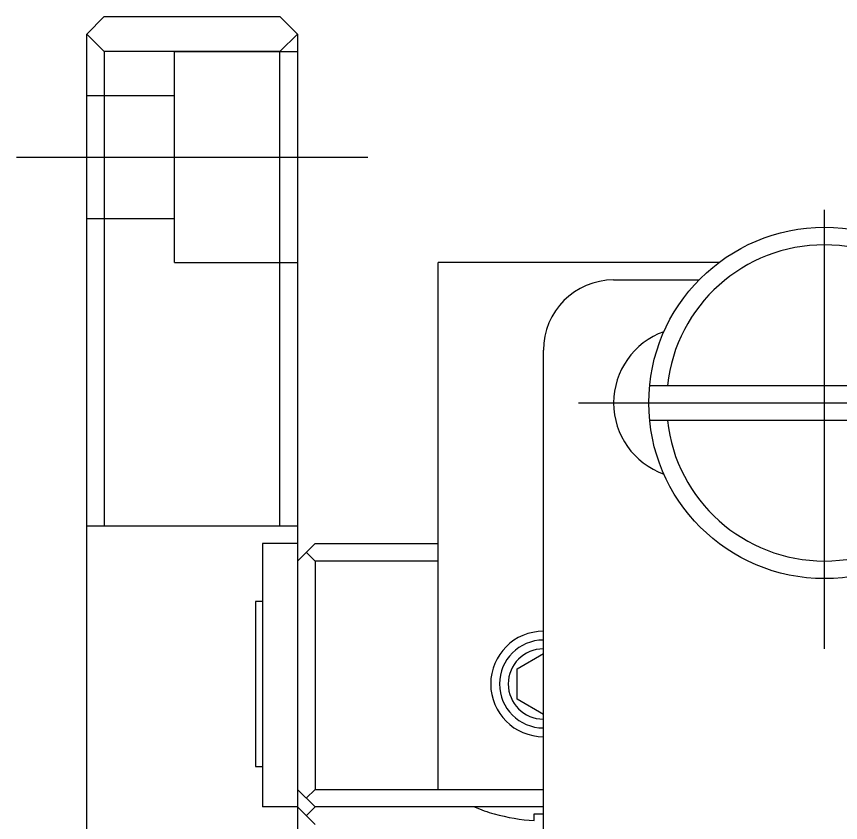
# Model space of a CAD drawing. Extents: x -3 to 396, y 2 to 203.
# Drawn here: x 46.74 to 70.2, y 114.33 to 137.28 of the extents above; entities that cross this region are included whole.
import ezdxf

# ---------------------------------------------------------------- set-up
doc = ezdxf.new("R2010")
doc.units = 0
doc.header["$LTSCALE"] = 10
doc.linetypes.add('CENTER', pattern=[2, 1.25, -0.25, 0.25, -0.25])
doc.linetypes.add('DASHED', pattern=[3.5, 2, -1.5])
doc.layers.get('0').update_dxf_attribs({"linetype": 'CONTINUOUS'})
doc.layers.add('CENTER', color=1, linetype='CENTER')

msp = doc.modelspace()

# ---------------------------------------------------------------- linework, layer by layer
at = {"color": 7, "linetype": 'CONTINUOUS'}
for p, q in [((49.243898, 137.275058), (48.743898, 136.775058)), ((49.243898, 137.275058), (54.243898, 137.275058)), ((54.743898, 136.775058), (54.243898, 137.275058)), ((49.243898, 136.275058), (48.743898, 136.775058)), ((48.743898, 97.775058), (48.743898, 136.775058)), ((54.743898, 136.775058), (54.243898, 136.275058)), ((54.743898, 136.775058), (54.743898, 97.775058)), ((49.243898, 136.275058), (49.243898, 122.775058)), ((54.243898, 136.275058), (49.243898, 136.275058)), ((54.243898, 122.775058), (54.243898, 136.275058)), ((58.743898, 115.275058), (58.743898, 130.275058)), ((66.743898, 130.275058), (58.743898, 130.275058)), ((63.743898, 129.775058), (66.173184, 129.775058)), ((61.743898, 110.275058), (61.743898, 127.775058)), ((64.768961, 126.775058), (74.718835, 126.775058)), ((74.718835, 125.775058), (64.768961, 125.775058)), ((48.743898, 122.775058), (54.743898, 122.775058)), ((53.743898, 122.275058), (53.743898, 114.775058)), ((54.743898, 122.275058), (53.743898, 122.275058)), ((54.743898, 121.775058), (55.243898, 122.275058)), ((55.243898, 122.275058), (58.743898, 122.275058)), ((54.993898, 122.025058), (55.243898, 121.775058)), ((58.743898, 121.775058), (55.243898, 121.775058)), ((55.243898, 121.775058), (55.243898, 115.275058)), ((53.743898, 120.625058), (53.543898, 120.625058)), ((53.543898, 120.625058), (53.543898, 115.925058)), ((60.993898, 118.708071), (61.743898, 119.141084)), ((60.993898, 117.842046), (60.993898, 118.708071)), ((61.743898, 117.409033), (60.993898, 117.842046)), ((53.543898, 115.925058), (53.743898, 115.925058)), ((55.243898, 114.775058), (54.743898, 115.275058)), ((55.243898, 115.275058), (54.993898, 115.025058)), ((55.243898, 115.275058), (61.743898, 115.275058)), ((54.743898, 114.775058), (53.743898, 114.775058)), ((55.243898, 114.275058), (54.743898, 114.775058)), ((55.243898, 114.775058), (54.993898, 114.525058)), ((61.743898, 114.775058), (55.243898, 114.775058)), ((60.34175, 114.575685), (60.344759, 114.581854)), ((61.483898, 114.581854), (61.743898, 114.575685)), ((61.483898, 114.388597), (61.483898, 114.581854))]:
    msp.add_line(p, q, dxfattribs=at)
at = {"color": 3, "linetype": 'DASHED'}
for p, q in [((51.243898, 130.275058), (51.243898, 136.275058)), ((51.243898, 136.275058), (54.743898, 136.275058)), ((48.743898, 135.025058), (51.243898, 135.025058)), ((48.743898, 131.525058), (51.243898, 131.525058)), ((51.243898, 130.275058), (54.743898, 130.275058))]:
    msp.add_line(p, q, dxfattribs=at)
at = {"color": 7, "linetype": 'CONTINUOUS'}
msp.add_circle((69.743898, 126.275058), 5, dxfattribs=at)
for centre, radius, start, end in [((69.743898, 126.275058), 4.5, 6.37937, 173.62063), ((63.743898, 127.775058), 2, 90, 180), ((65.893898, 126.275058), 2.15, 109.605876, 250.394124), ((69.743898, 126.275058), 4.5, 186.37937, 353.62063), ((61.743898, 118.275058), 1.25, 90, 270), ((61.743898, 118.275058), 1, 90, 270), ((61.743898, 119.375058), 5, 246.926082, 253.714157), ((61.743898, 119.375058), 4.993235, 253.727445, 267.015233)]:
    msp.add_arc(centre, radius, start, end, dxfattribs=at)
at = {"color": 3, "linetype": 'CONTINUOUS'}
msp.add_arc((61.743898, 118.275058), 1.5, 90, 270, dxfattribs=at)
at = {"layer": 'CENTER', "color": 1, "linetype": 'CENTER'}
for p, q in [((46.743898, 133.275058), (56.743898, 133.275058)), ((69.743898, 119.275058), (69.743898, 133.275058)), ((62.743898, 126.275058), (76.743898, 126.275058))]:
    msp.add_line(p, q, dxfattribs=at)

doc.saveas('drawing.dxf')
